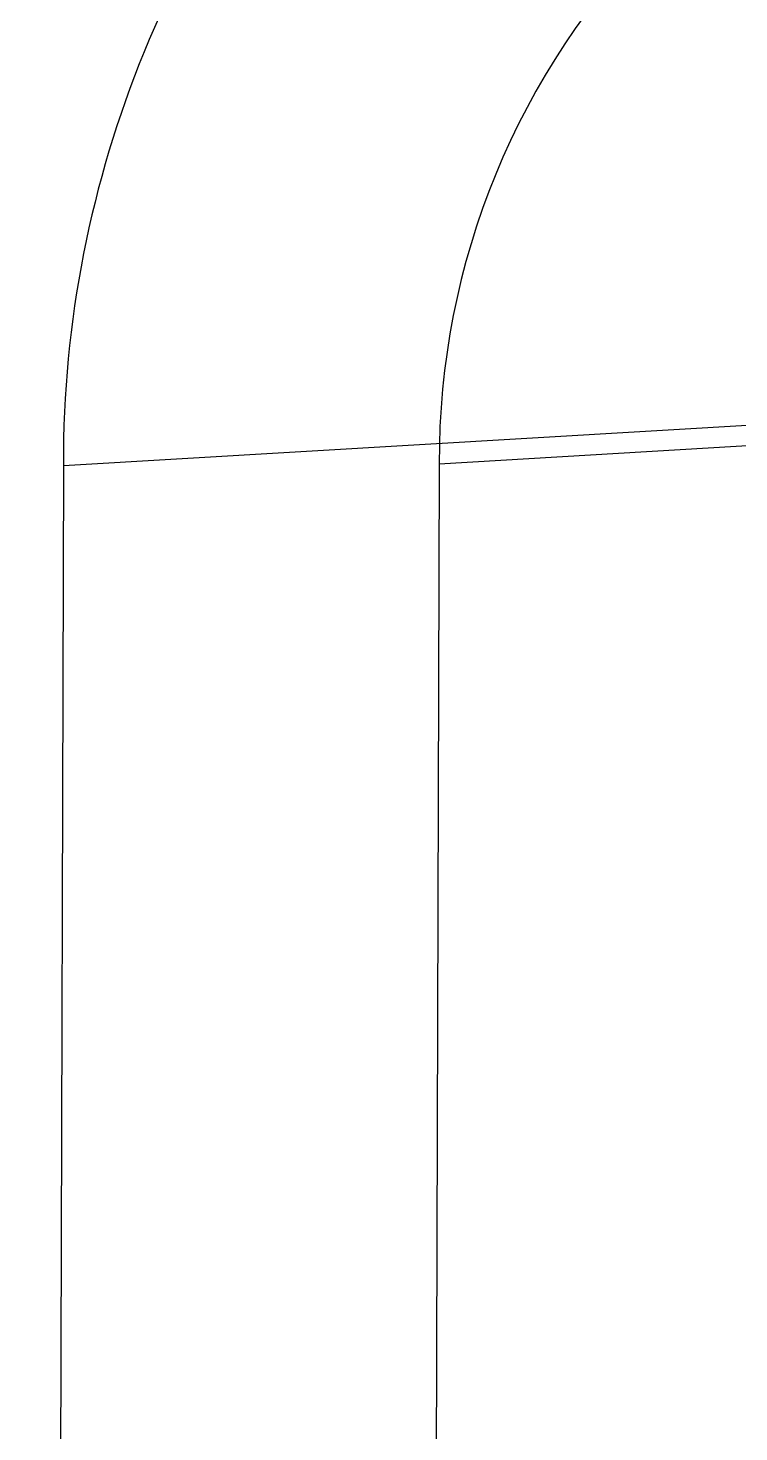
# Model space of a CAD drawing. Header units: millimetres. Extents: x -31.6 to 57.7, y -27.5 to 38.1.
# Drawn here: x -31.58 to -28.31, y 28.38 to 34.83 of the extents above; entities that cross this region are included whole.
import ezdxf

# ---------------------------------------------------------------- set-up
doc = ezdxf.new("R2010")
doc.units = ezdxf.units.MM

msp = doc.modelspace()

# ---------------------------------------------------------------- linework, layer by layer
at = {"color": 7, "linetype": 'Continuous', "lineweight": 25}
for p, q in [((-31.417, 32.8168), (-28.1282, 33.0113)), ((-29.6908, 32.8245), (-26.8953, 32.9898)), ((-31.417, 32.8168), (-31.5791, -22.18)), ((-29.6908, 32.8245), (-29.72, 22.9141))]:
    msp.add_line(p, q, dxfattribs=at)
for centre, radius, start, end in [((-26.4576, 32.8341), 4.9595, 90.14751, 180.19902), ((-26.2204, 32.8378), 3.4703, 90.12655, 180.21998)]:
    msp.add_arc(centre, radius, start, end, dxfattribs=at)

doc.saveas('drawing.dxf')
